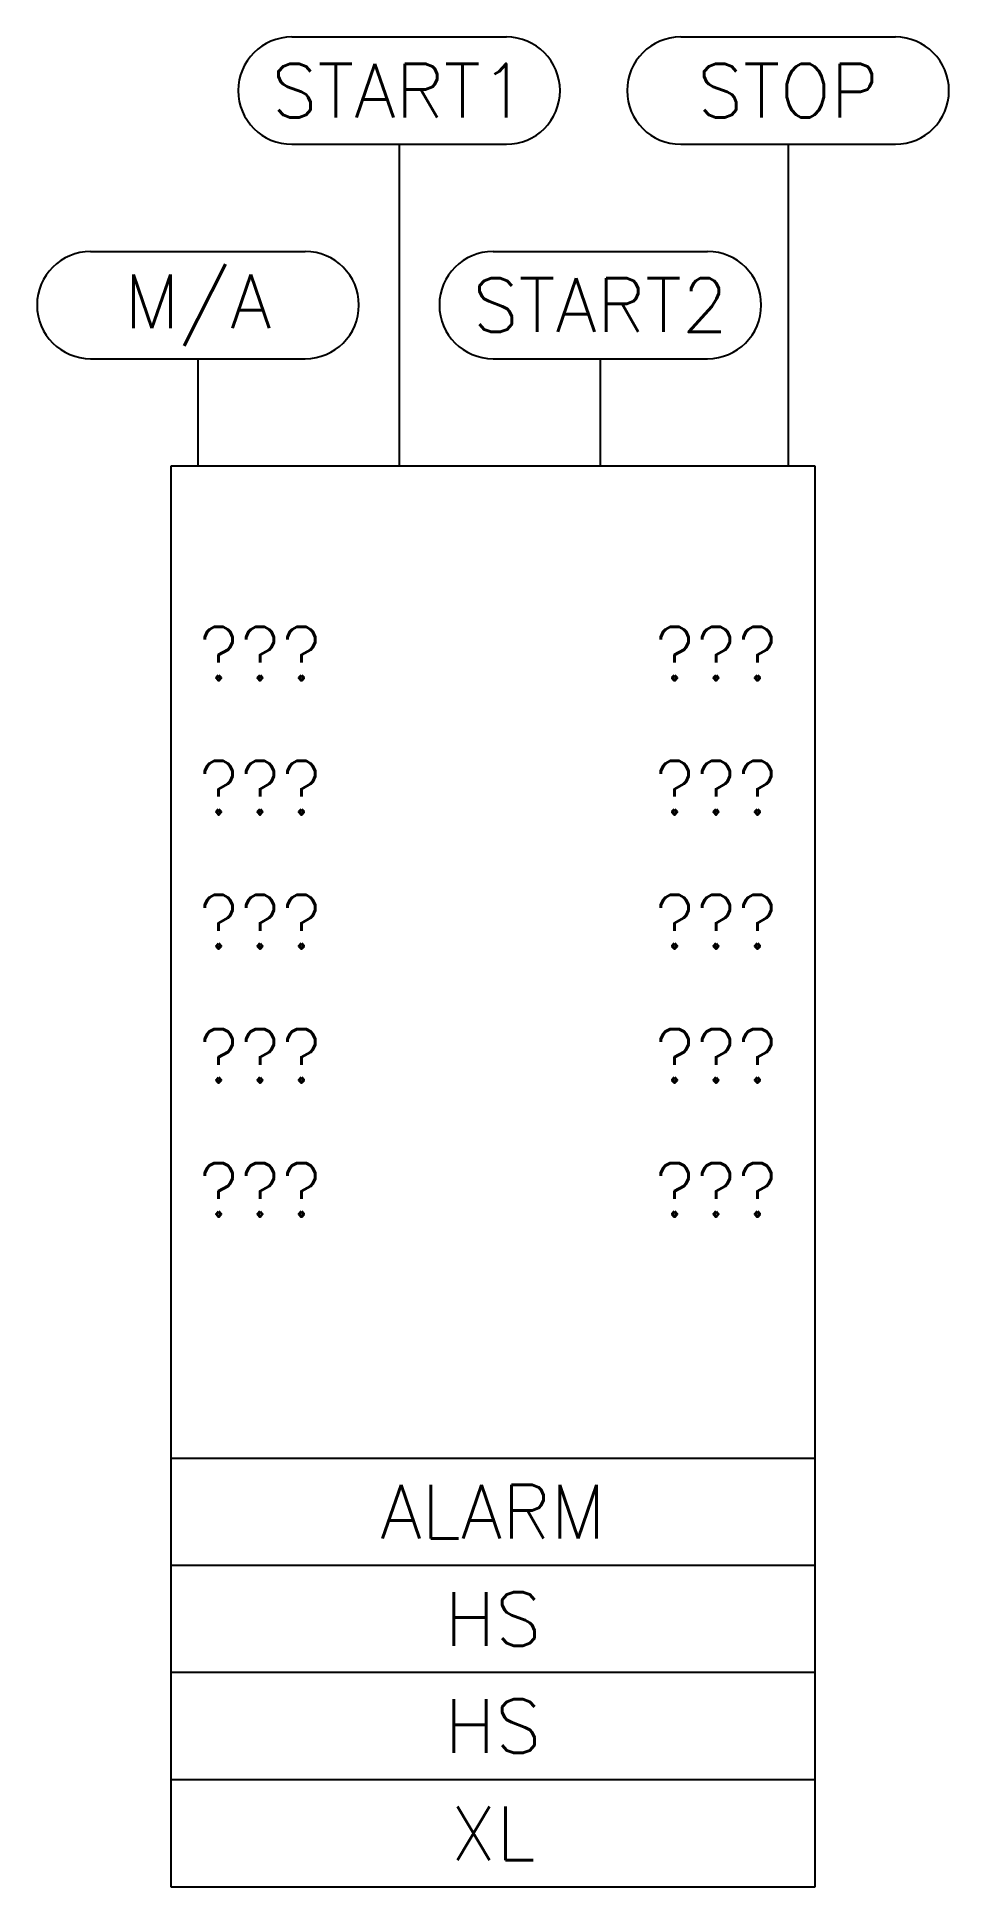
# Model space of a CAD drawing. Extents: x 225 to 259, y 199 to 268.
import ezdxf
from ezdxf.enums import TextEntityAlignment as Align

# ---------------------------------------------------------------- set-up
doc = ezdxf.new("R2010")
doc.units = 0
doc.header["$LTSCALE"] = 5
doc.layers.add('PCD035', color=4, linetype='CONTINUOUS')
doc.styles.get("Standard").update_dxf_attribs({"font": 'simplex'})

msp = doc.modelspace()

# ---------------------------------------------------------------- linework, layer by layer
at = {"layer": 'PCD035', "color": 0}
for p, q in [((234.5, 268), (242.5, 268)), ((249, 268), (257, 268)), ((234.5, 264), (242.5, 264)), ((238.5, 264), (238.5, 252)), ((249, 264), (257, 264)), ((253, 264), (253, 252)), ((227, 260), (235, 260)), ((242, 260), (250, 260)), ((227, 256), (235, 256)), ((231, 256), (231, 252)), ((242, 256), (250, 256)), ((246, 256), (246, 252)), ((230, 199), (230, 252)), ((230, 252), (254, 252)), ((254, 252), (254, 199)), ((230, 215), (254, 215)), ((230, 211), (254, 211)), ((254, 207), (230, 207)), ((254, 203), (230, 203)), ((254, 199), (230, 199))]:
    msp.add_line(p, q, dxfattribs=at)
for centre, start, end in [((234.5, 266), 90, 270), ((242.5, 266), 270, 90), ((249, 266), 90, 270), ((257, 266), 270, 90), ((227, 258), 90, 270), ((235, 258), 270, 90), ((242, 258), 90, 270), ((250, 258), 270, 90)]:
    msp.add_arc(centre, 2, start, end, dxfattribs=at)

# ---------------------------------------------------------------- texts
for s, p in [('START1', (238.5, 266)), ('STOP', (253, 266)), ('M/A', (231, 258)), ('START2', (246, 258)), ('ALARM', (242, 213)), ('HS', (242, 209)), ('HS', (242, 205)), ('XL', (242, 201))]:
    msp.add_text(s, height=2, dxfattribs=at).set_placement(p, align=Align.MIDDLE)
for p in [(231, 244), (248, 244), (231, 239), (248, 239), (231, 234), (248, 234), (231, 229), (248, 229), (231, 224), (248, 224)]:
    msp.add_text('???', height=2, dxfattribs=at).set_placement(p)

doc.saveas('drawing.dxf')
